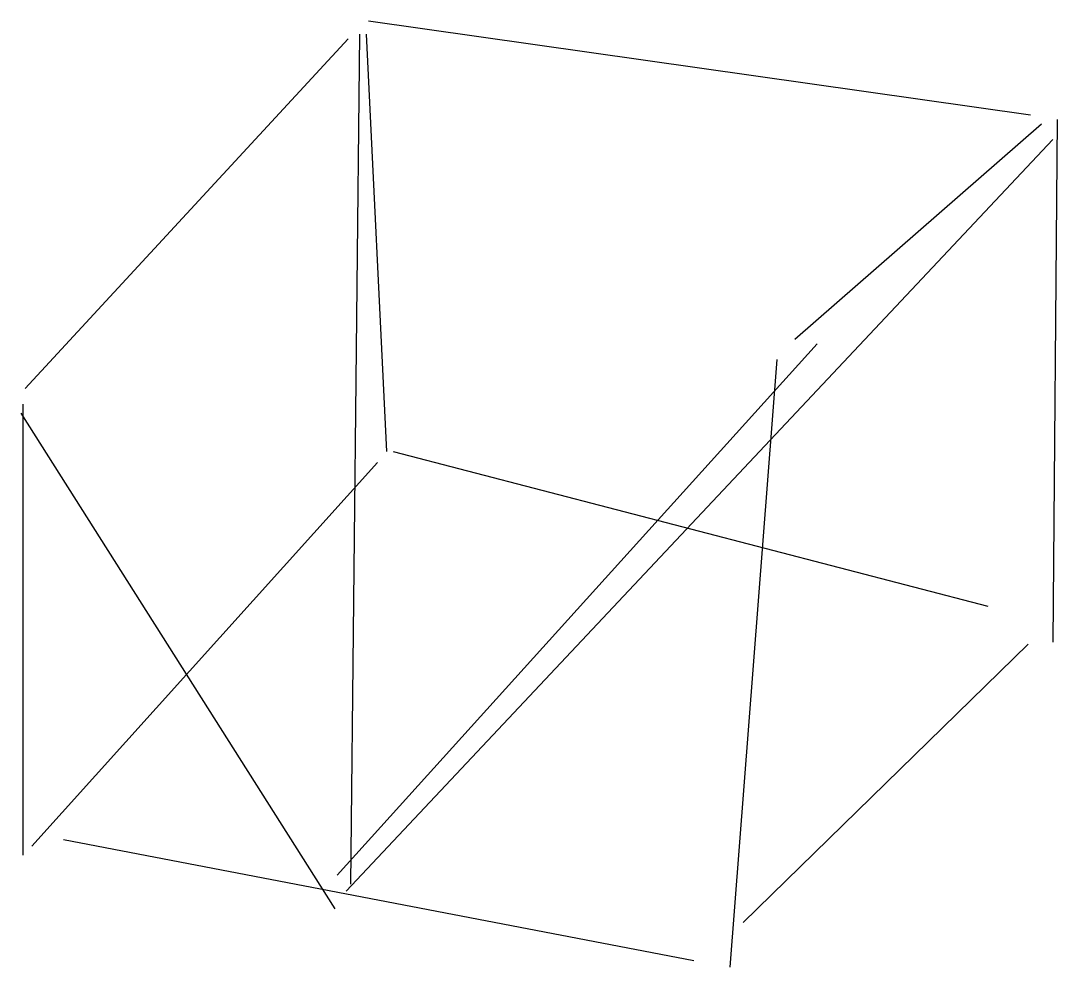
# Model space of a CAD drawing. Header units: metres. Extents: x -99 to 101, y -104 to 79.
import ezdxf

# ---------------------------------------------------------------- set-up
doc = ezdxf.new("R2010")
doc.units = ezdxf.units.M

msp = doc.modelspace()

# ---------------------------------------------------------------- linework, layer by layer
at = {"color": 0, "linetype": 'CONTINUOUS'}
for p, q in [((-31.718612, 78.541325), (95.587382, 60.416404)), ((-33.444795, 75.95205), (-35.170978, -87.603785)), ((-32.150158, 75.95205), (-28.266246, -4.315457)), ((-97.74511, 7.767823), (-35.602524, 75.088959)), ((50.275079, 17.26183), (97.74511, 58.690221)), ((100.765931, 59.553312), (99.902839, -40.996845)), ((-36.034069, -88.898423), (99.902839, 55.669401)), ((-37.760252, -85.877603), (54.590536, 16.398738)), ((46.822713, 13.377918), (37.760252, -103.570978)), ((-98.176656, 4.747003), (-98.176656, -81.993691)), ((-98.608202, 3.02082), (-38.191798, -92.350789)), ((-26.971609, -4.315457), (87.388013, -34.092114)), ((-96.450473, -80.267508), (-29.992429, -6.473186)), ((40.349527, -94.940063), (95.155836, -41.428391)), ((-90.408833, -78.972871), (30.855521, -102.276341))]:
    msp.add_line(p, q, dxfattribs=at)

doc.saveas('drawing.dxf')
